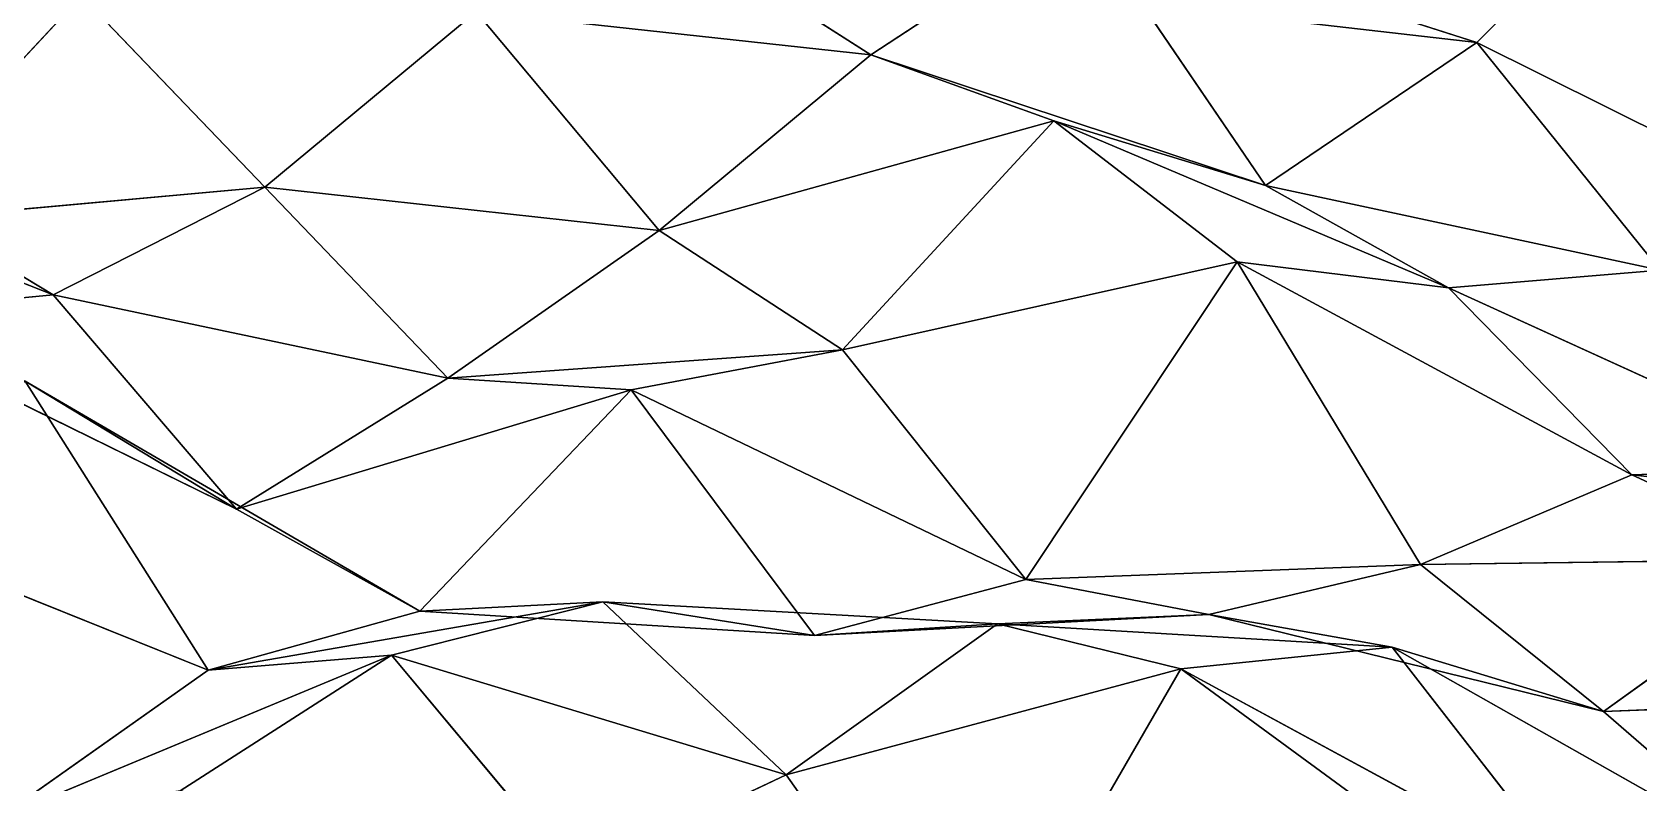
# Model space of a CAD drawing. Header units: metres. Extents: x -3703 to 431, y -1555 to 134.
# Drawn here: x -483.4 to -381.5, y -243.1 to -195.5 of the extents above; entities that cross this region are included whole.
import ezdxf

# ---------------------------------------------------------------- set-up
doc = ezdxf.new("R2010")
doc.units = ezdxf.units.M

msp = doc.modelspace()

# ---------------------------------------------------------------- linework, layer by layer
for p, q in [((-378.3427, -182.68561, -1770.1842), (-391.75916, -196.1831, -1794.6615)), ((-391.75916, -196.1831, -1794.6615), (-378.3427, -182.68561, -1770.1842)), ((-416.80313, -188.15524, -1783.6254), (-430.2195, -196.95874, -1809.1523)), ((-430.2195, -196.95874, -1809.1523), (-416.80313, -188.15524, -1783.6254)), ((-391.75916, -196.1831, -1794.6615), (-416.80313, -188.15524, -1783.6254)), ((-416.80313, -188.15524, -1783.6254), (-405.17554, -205.25064, -1820.1294)), ((-405.17554, -205.25064, -1820.1294), (-416.80313, -188.15524, -1783.6254)), ((-416.80313, -188.15524, -1783.6254), (-391.75916, -196.1831, -1794.6615)), ((-441.84708, -189.51617, -1770.4899), (-430.2195, -196.95874, -1809.1523)), ((-430.2195, -196.95874, -1809.1523), (-441.84708, -189.51617, -1770.4899)), ((-480.3074, -193.21808, -1784.3263), (-493.72385, -207.61407, -1808.6028)), ((-493.72385, -207.61407, -1808.6028), (-480.3074, -193.21808, -1784.3263)), ((-480.3074, -193.21808, -1784.3263), (-468.6799, -205.35654, -1821.9387)), ((-468.6799, -205.35654, -1821.9387), (-480.3074, -193.21808, -1784.3263)), ((-455.26346, -194.22406, -1796.9326), (-468.6799, -205.35654, -1821.9387)), ((-468.6799, -205.35654, -1821.9387), (-455.26346, -194.22406, -1796.9326)), ((-430.2195, -196.95874, -1809.1523), (-455.26346, -194.22406, -1796.9326)), ((-455.26346, -194.22406, -1796.9326), (-443.63596, -208.11002, -1834.1543)), ((-443.63596, -208.11002, -1834.1543), (-455.26346, -194.22406, -1796.9326)), ((-455.26346, -194.22406, -1796.9326), (-430.2195, -196.95874, -1809.1523)), ((-403.3867, -194.84866, -1754.6332), (-391.75916, -196.1831, -1794.6615)), ((-391.75916, -196.1831, -1794.6615), (-403.3867, -194.84866, -1754.6332)), ((-391.75916, -196.1831, -1794.6615), (-405.17554, -205.25064, -1820.1294)), ((-405.17554, -205.25064, -1820.1294), (-391.75916, -196.1831, -1794.6615)), ((-366.71518, -208.62643, -1804.7103), (-391.75916, -196.1831, -1794.6615)), ((-391.75916, -196.1831, -1794.6615), (-380.13156, -210.60883, -1831.7625)), ((-380.13156, -210.60883, -1831.7625), (-391.75916, -196.1831, -1794.6615)), ((-391.75916, -196.1831, -1794.6615), (-366.71518, -208.62643, -1804.7103)), ((-482.09628, -212.18515, -1847.9072), (-507.14023, -197.0676, -1838.4564)), ((-507.14023, -197.0676, -1838.4564), (-482.09628, -212.18515, -1847.9072)), ((-430.2195, -196.95874, -1809.1523), (-443.63596, -208.11002, -1834.1543)), ((-443.63596, -208.11002, -1834.1543), (-430.2195, -196.95874, -1809.1523)), ((-405.17554, -205.25064, -1820.1294), (-430.2195, -196.95874, -1809.1523)), ((-430.2195, -196.95874, -1809.1523), (-418.59198, -201.14377, -1848.5432)), ((-418.59198, -201.14377, -1848.5432), (-430.2195, -196.95874, -1809.1523)), ((-430.2195, -196.95874, -1809.1523), (-405.17554, -205.25064, -1820.1294)), ((-418.59198, -201.14377, -1848.5432), (-443.63596, -208.11002, -1834.1543)), ((-443.63596, -208.11002, -1834.1543), (-418.59198, -201.14377, -1848.5432)), ((-418.59198, -201.14377, -1848.5432), (-432.00833, -215.68262, -1872.7876)), ((-432.00833, -215.68262, -1872.7876), (-418.59198, -201.14377, -1848.5432)), ((-405.17554, -205.25064, -1820.1294), (-418.59198, -201.14377, -1848.5432)), ((-393.548, -211.74521, -1859.0038), (-418.59198, -201.14377, -1848.5432)), ((-418.59198, -201.14377, -1848.5432), (-405.17554, -205.25064, -1820.1294)), ((-418.59198, -201.14377, -1848.5432), (-406.9644, -210.09174, -1886.869)), ((-406.9644, -210.09174, -1886.869), (-418.59198, -201.14377, -1848.5432)), ((-418.59198, -201.14377, -1848.5432), (-393.548, -211.74521, -1859.0038)), ((-468.6799, -205.35654, -1821.9387), (-493.72385, -207.61407, -1808.6028)), ((-493.72385, -207.61407, -1808.6028), (-468.6799, -205.35654, -1821.9387)), ((-468.6799, -205.35654, -1821.9387), (-482.09628, -212.18515, -1847.9072)), ((-482.09628, -212.18515, -1847.9072), (-468.6799, -205.35654, -1821.9387)), ((-443.63596, -208.11002, -1834.1543), (-468.6799, -205.35654, -1821.9387)), ((-468.6799, -205.35654, -1821.9387), (-457.05234, -217.46408, -1859.5581)), ((-457.05234, -217.46408, -1859.5581), (-468.6799, -205.35654, -1821.9387)), ((-468.6799, -205.35654, -1821.9387), (-443.63596, -208.11002, -1834.1543)), ((-380.13156, -210.60883, -1831.7625), (-405.17554, -205.25064, -1820.1294)), ((-405.17554, -205.25064, -1820.1294), (-393.548, -211.74521, -1859.0038)), ((-393.548, -211.74521, -1859.0038), (-405.17554, -205.25064, -1820.1294)), ((-405.17554, -205.25064, -1820.1294), (-380.13156, -210.60883, -1831.7625)), ((-493.72385, -207.61407, -1808.6028), (-482.09628, -212.18515, -1847.9072)), ((-482.09628, -212.18515, -1847.9072), (-493.72385, -207.61407, -1808.6028)), ((-443.63596, -208.11002, -1834.1543), (-457.05234, -217.46408, -1859.5581)), ((-457.05234, -217.46408, -1859.5581), (-443.63596, -208.11002, -1834.1543)), ((-443.63596, -208.11002, -1834.1543), (-432.00833, -215.68262, -1872.7876)), ((-432.00833, -215.68262, -1872.7876), (-443.63596, -208.11002, -1834.1543)), ((-406.9644, -210.09174, -1886.869), (-432.00833, -215.68262, -1872.7876)), ((-432.00833, -215.68262, -1872.7876), (-406.9644, -210.09174, -1886.869)), ((-406.9644, -210.09174, -1886.869), (-420.38083, -230.23468, -1909.8604)), ((-420.38083, -230.23468, -1909.8604), (-406.9644, -210.09174, -1886.869)), ((-393.548, -211.74521, -1859.0038), (-406.9644, -210.09174, -1886.869)), ((-381.92044, -223.60333, -1896.679), (-406.9644, -210.09174, -1886.869)), ((-406.9644, -210.09174, -1886.869), (-393.548, -211.74521, -1859.0038)), ((-406.9644, -210.09174, -1886.869), (-395.33688, -229.2821, -1922.9047)), ((-395.33688, -229.2821, -1922.9047), (-406.9644, -210.09174, -1886.869)), ((-406.9644, -210.09174, -1886.869), (-381.92044, -223.60333, -1896.679)), ((-380.13156, -210.60883, -1831.7625), (-393.548, -211.74521, -1859.0038)), ((-393.548, -211.74521, -1859.0038), (-380.13156, -210.60883, -1831.7625)), ((-368.50406, -223.16171, -1869.2822), (-393.548, -211.74521, -1859.0038)), ((-393.548, -211.74521, -1859.0038), (-381.92044, -223.60333, -1896.679)), ((-381.92044, -223.60333, -1896.679), (-393.548, -211.74521, -1859.0038)), ((-393.548, -211.74521, -1859.0038), (-368.50406, -223.16171, -1869.2822)), ((-482.09628, -212.18515, -1847.9072), (-495.51273, -213.48068, -1875.113)), ((-495.51273, -213.48068, -1875.113), (-482.09628, -212.18515, -1847.9072)), ((-457.05234, -217.46408, -1859.5581), (-482.09628, -212.18515, -1847.9072)), ((-482.09628, -212.18515, -1847.9072), (-470.46878, -225.78458, -1885.193)), ((-470.46878, -225.78458, -1885.193), (-482.09628, -212.18515, -1847.9072)), ((-482.09628, -212.18515, -1847.9072), (-457.05234, -217.46408, -1859.5581)), ((-470.46878, -225.78458, -1885.193), (-495.51273, -213.48068, -1875.113)), ((-495.51273, -213.48068, -1875.113), (-470.46878, -225.78458, -1885.193)), ((-432.00833, -215.68262, -1872.7876), (-457.05234, -217.46408, -1859.5581)), ((-457.05234, -217.46408, -1859.5581), (-432.00833, -215.68262, -1872.7876)), ((-432.00833, -215.68262, -1872.7876), (-445.42484, -218.22067, -1899.7156)), ((-445.42484, -218.22067, -1899.7156), (-432.00833, -215.68262, -1872.7876)), ((-432.00833, -215.68262, -1872.7876), (-420.38083, -230.23468, -1909.8604)), ((-420.38083, -230.23468, -1909.8604), (-432.00833, -215.68262, -1872.7876)), ((-470.46878, -225.78458, -1885.193), (-483.88516, -217.65387, -1914.5066)), ((-458.84122, -232.26126, -1924.0715), (-483.88516, -217.65387, -1914.5066)), ((-483.88516, -217.65387, -1914.5066), (-470.46878, -225.78458, -1885.193)), ((-483.88516, -217.65387, -1914.5066), (-472.2576, -235.99786, -1950.7314)), ((-472.2576, -235.99786, -1950.7314), (-483.88516, -217.65387, -1914.5066)), ((-483.88516, -217.65387, -1914.5066), (-458.84122, -232.26126, -1924.0715)), ((-457.05234, -217.46408, -1859.5581), (-470.46878, -225.78458, -1885.193)), ((-470.46878, -225.78458, -1885.193), (-457.05234, -217.46408, -1859.5581)), ((-457.05234, -217.46408, -1859.5581), (-445.42484, -218.22067, -1899.7156)), ((-445.42484, -218.22067, -1899.7156), (-457.05234, -217.46408, -1859.5581)), ((-445.42484, -218.22067, -1899.7156), (-470.46878, -225.78458, -1885.193)), ((-470.46878, -225.78458, -1885.193), (-445.42484, -218.22067, -1899.7156)), ((-445.42484, -218.22067, -1899.7156), (-458.84122, -232.26126, -1924.0715)), ((-458.84122, -232.26126, -1924.0715), (-445.42484, -218.22067, -1899.7156)), ((-420.38083, -230.23468, -1909.8604), (-445.42484, -218.22067, -1899.7156)), ((-445.42484, -218.22067, -1899.7156), (-433.7972, -233.80148, -1936.5582)), ((-433.7972, -233.80148, -1936.5582), (-445.42484, -218.22067, -1899.7156)), ((-445.42484, -218.22067, -1899.7156), (-420.38083, -230.23468, -1909.8604)), ((-368.50406, -223.16171, -1869.2822), (-381.92044, -223.60333, -1896.679)), ((-381.92044, -223.60333, -1896.679), (-368.50406, -223.16171, -1869.2822)), ((-381.92044, -223.60333, -1896.679), (-395.33688, -229.2821, -1922.9047)), ((-395.33688, -229.2821, -1922.9047), (-381.92044, -223.60333, -1896.679)), ((-356.87646, -226.37091, -1908.8914), (-381.92044, -223.60333, -1896.679)), ((-381.92044, -223.60333, -1896.679), (-370.2929, -228.96118, -1935.8076)), ((-370.2929, -228.96118, -1935.8076), (-381.92044, -223.60333, -1896.679)), ((-381.92044, -223.60333, -1896.679), (-356.87646, -226.37091, -1908.8914)), ((-472.2576, -235.99786, -1950.7314), (-497.30154, -225.93582, -1940.1501)), ((-497.30154, -225.93582, -1940.1501), (-472.2576, -235.99786, -1950.7314)), ((-470.46878, -225.78458, -1885.193), (-458.84122, -232.26126, -1924.0715)), ((-458.84122, -232.26126, -1924.0715), (-470.46878, -225.78458, -1885.193)), ((-395.33688, -229.2821, -1922.9047), (-420.38083, -230.23468, -1909.8604)), ((-420.38083, -230.23468, -1909.8604), (-395.33688, -229.2821, -1922.9047)), ((-395.33688, -229.2821, -1922.9047), (-408.75327, -232.47388, -1949.6864)), ((-408.75327, -232.47388, -1949.6864), (-395.33688, -229.2821, -1922.9047)), ((-370.2929, -228.96118, -1935.8076), (-395.33688, -229.2821, -1922.9047)), ((-395.33688, -229.2821, -1922.9047), (-370.2929, -228.96118, -1935.8076)), ((-395.33688, -229.2821, -1922.9047), (-383.7093, -238.62161, -1961.143)), ((-383.7093, -238.62161, -1961.143), (-395.33688, -229.2821, -1922.9047)), ((-370.2929, -228.96118, -1935.8076), (-383.7093, -238.62161, -1961.143)), ((-383.7093, -238.62161, -1961.143), (-370.2929, -228.96118, -1935.8076)), ((-420.38083, -230.23468, -1909.8604), (-433.7972, -233.80148, -1936.5582)), ((-433.7972, -233.80148, -1936.5582), (-420.38083, -230.23468, -1909.8604)), ((-420.38083, -230.23468, -1909.8604), (-408.75327, -232.47388, -1949.6864)), ((-408.75327, -232.47388, -1949.6864), (-420.38083, -230.23468, -1909.8604)), ((-447.2136, -231.66971, -1964.5304), (-472.2576, -235.99786, -1950.7314)), ((-472.2576, -235.99786, -1950.7314), (-447.2136, -231.66971, -1964.5304)), ((-458.84122, -232.26126, -1924.0715), (-472.2576, -235.99786, -1950.7314)), ((-472.2576, -235.99786, -1950.7314), (-458.84122, -232.26126, -1924.0715)), ((-447.2136, -231.66971, -1964.5304), (-460.63004, -235.0364, -1991.273)), ((-460.63004, -235.0364, -1991.273), (-447.2136, -231.66971, -1964.5304)), ((-458.84122, -232.26126, -1924.0715), (-447.2136, -231.66971, -1964.5304)), ((-447.2136, -231.66971, -1964.5304), (-458.84122, -232.26126, -1924.0715)), ((-433.7972, -233.80148, -1936.5582), (-458.84122, -232.26126, -1924.0715)), ((-458.84122, -232.26126, -1924.0715), (-433.7972, -233.80148, -1936.5582)), ((-433.7972, -233.80148, -1936.5582), (-447.2136, -231.66971, -1964.5304)), ((-422.16965, -233.06067, -1977.0507), (-447.2136, -231.66971, -1964.5304)), ((-447.2136, -231.66971, -1964.5304), (-433.7972, -233.80148, -1936.5582)), ((-447.2136, -231.66971, -1964.5304), (-435.5861, -242.63849, -2002.4043)), ((-435.5861, -242.63849, -2002.4043), (-447.2136, -231.66971, -1964.5304)), ((-447.2136, -231.66971, -1964.5304), (-422.16965, -233.06067, -1977.0507)), ((-408.75327, -232.47388, -1949.6864), (-433.7972, -233.80148, -1936.5582)), ((-433.7972, -233.80148, -1936.5582), (-408.75327, -232.47388, -1949.6864)), ((-408.75327, -232.47388, -1949.6864), (-422.16965, -233.06067, -1977.0507)), ((-422.16965, -233.06067, -1977.0507), (-408.75327, -232.47388, -1949.6864)), ((-383.7093, -238.62161, -1961.143), (-408.75327, -232.47388, -1949.6864)), ((-408.75327, -232.47388, -1949.6864), (-397.12567, -234.5445, -1989.55)), ((-397.12567, -234.5445, -1989.55), (-408.75327, -232.47388, -1949.6864)), ((-408.75327, -232.47388, -1949.6864), (-383.7093, -238.62161, -1961.143)), ((-422.16965, -233.06067, -1977.0507), (-435.5861, -242.63849, -2002.4043)), ((-435.5861, -242.63849, -2002.4043), (-422.16965, -233.06067, -1977.0507)), ((-433.7972, -233.80148, -1936.5582), (-422.16965, -233.06067, -1977.0507)), ((-422.16965, -233.06067, -1977.0507), (-433.7972, -233.80148, -1936.5582)), ((-397.12567, -234.5445, -1989.55), (-422.16965, -233.06067, -1977.0507)), ((-422.16965, -233.06067, -1977.0507), (-410.5421, -235.91327, -2016.7394)), ((-410.5421, -235.91327, -2016.7394), (-422.16965, -233.06067, -1977.0507)), ((-422.16965, -233.06067, -1977.0507), (-397.12567, -234.5445, -1989.55)), ((-460.63004, -235.0364, -1991.273), (-485.67398, -245.4484, -1976.1135)), ((-485.67398, -245.4484, -1976.1135), (-460.63004, -235.0364, -1991.273)), ((-460.63004, -235.0364, -1991.273), (-474.04642, -243.65488, -2016.8413)), ((-474.04642, -243.65488, -2016.8413), (-460.63004, -235.0364, -1991.273)), ((-472.2576, -235.99786, -1950.7314), (-460.63004, -235.0364, -1991.273)), ((-460.63004, -235.0364, -1991.273), (-472.2576, -235.99786, -1950.7314)), ((-435.5861, -242.63849, -2002.4043), (-460.63004, -235.0364, -1991.273)), ((-460.63004, -235.0364, -1991.273), (-449.00247, -248.96439, -2028.4852)), ((-449.00247, -248.96439, -2028.4852), (-460.63004, -235.0364, -1991.273)), ((-460.63004, -235.0364, -1991.273), (-435.5861, -242.63849, -2002.4043)), ((-397.12567, -234.5445, -1989.55), (-410.5421, -235.91327, -2016.7394)), ((-410.5421, -235.91327, -2016.7394), (-397.12567, -234.5445, -1989.55)), ((-383.7093, -238.62161, -1961.143), (-397.12567, -234.5445, -1989.55)), ((-372.08173, -248.71524, -1999.2125), (-397.12567, -234.5445, -1989.55)), ((-397.12567, -234.5445, -1989.55), (-383.7093, -238.62161, -1961.143)), ((-397.12567, -234.5445, -1989.55), (-385.49817, -249.48923, -2026.5348)), ((-385.49817, -249.48923, -2026.5348), (-397.12567, -234.5445, -1989.55)), ((-397.12567, -234.5445, -1989.55), (-372.08173, -248.71524, -1999.2125)), ((-472.2576, -235.99786, -1950.7314), (-485.67398, -245.4484, -1976.1135)), ((-485.67398, -245.4484, -1976.1135), (-472.2576, -235.99786, -1950.7314)), ((-410.5421, -235.91327, -2016.7394), (-435.5861, -242.63849, -2002.4043)), ((-435.5861, -242.63849, -2002.4043), (-410.5421, -235.91327, -2016.7394)), ((-410.5421, -235.91327, -2016.7394), (-423.95853, -259.13773, -2039.0416)), ((-423.95853, -259.13773, -2039.0416), (-410.5421, -235.91327, -2016.7394)), ((-385.49817, -249.48923, -2026.5348), (-410.5421, -235.91327, -2016.7394)), ((-410.5421, -235.91327, -2016.7394), (-398.91455, -244.43735, -2055.16)), ((-398.91455, -244.43735, -2055.16), (-410.5421, -235.91327, -2016.7394)), ((-410.5421, -235.91327, -2016.7394), (-385.49817, -249.48923, -2026.5348)), ((-358.66534, -237.5957, -1974.2035), (-383.7093, -238.62161, -1961.143)), ((-383.7093, -238.62161, -1961.143), (-358.66534, -237.5957, -1974.2035)), ((-383.7093, -238.62161, -1961.143), (-372.08173, -248.71524, -1999.2125)), ((-372.08173, -248.71524, -1999.2125), (-383.7093, -238.62161, -1961.143)), ((-435.5861, -242.63849, -2002.4043), (-449.00247, -248.96439, -2028.4852)), ((-449.00247, -248.96439, -2028.4852), (-435.5861, -242.63849, -2002.4043)), ((-435.5861, -242.63849, -2002.4043), (-423.95853, -259.13773, -2039.0416)), ((-423.95853, -259.13773, -2039.0416), (-435.5861, -242.63849, -2002.4043))]:
    msp.add_line(p, q)
for points in [[(-391.75916, -196.1831, -1794.6615), (-403.3867, -194.84866, -1754.6332), (-378.3427, -182.68561, -1770.1842), (-378.34262, -182.6855, -1770.1841)], [(-378.3427, -182.68561, -1770.1842), (-366.71518, -208.62643, -1804.7103), (-391.75916, -196.1831, -1794.6615), (-391.75906, -196.183, -1794.6614)], [(-493.72385, -207.61407, -1808.6028), (-505.3514, -183.83063, -1773.5942), (-480.3074, -193.21808, -1784.3263), (-480.3073, -193.21797, -1784.3262)], [(-430.2195, -196.95874, -1809.1523), (-441.84708, -189.51617, -1770.4899), (-416.80313, -188.15524, -1783.6254), (-416.80304, -188.15514, -1783.6252)], [(-416.80313, -188.15524, -1783.6254), (-405.17554, -205.25064, -1820.1294), (-430.2195, -196.95874, -1809.1523), (-430.21942, -196.95863, -1809.1522)], [(-403.3867, -194.84866, -1754.6332), (-391.75916, -196.1831, -1794.6615), (-416.80313, -188.15524, -1783.6254), (-416.80304, -188.15514, -1783.6252)], [(-405.17554, -205.25064, -1820.1294), (-416.80313, -188.15524, -1783.6254), (-391.75916, -196.1831, -1794.6615), (-391.75906, -196.183, -1794.6614)], [(-441.84708, -189.51617, -1770.4899), (-430.2195, -196.95874, -1809.1523), (-455.26346, -194.22406, -1796.9326), (-455.26337, -194.22395, -1796.9325)], [(-480.3074, -193.21808, -1784.3263), (-468.6799, -205.35654, -1821.9387), (-493.72385, -207.61407, -1808.6028), (-493.72375, -207.61397, -1808.6027)], [(-468.6799, -205.35654, -1821.9387), (-480.3074, -193.21808, -1784.3263), (-455.26346, -194.22406, -1796.9326), (-455.26337, -194.22395, -1796.9325)], [(-455.26346, -194.22406, -1796.9326), (-443.63596, -208.11002, -1834.1543), (-468.6799, -205.35654, -1821.9387), (-468.6798, -205.35643, -1821.9386)], [(-443.63596, -208.11002, -1834.1543), (-455.26346, -194.22406, -1796.9326), (-430.2195, -196.95874, -1809.1523), (-430.21942, -196.95863, -1809.1522)], [(-391.75916, -196.1831, -1794.6615), (-380.13156, -210.60883, -1831.7625), (-405.17554, -205.25064, -1820.1294), (-405.17545, -205.25053, -1820.1293)], [(-380.13156, -210.60883, -1831.7625), (-391.75916, -196.1831, -1794.6615), (-366.71518, -208.62643, -1804.7103), (-366.7151, -208.62633, -1804.7102)], [(-493.72385, -207.61407, -1808.6028), (-482.09628, -212.18515, -1847.9072), (-507.14023, -197.0676, -1838.4564), (-507.14014, -197.06749, -1838.4563)], [(-495.51273, -213.48068, -1875.113), (-507.14023, -197.0676, -1838.4564), (-482.09628, -212.18515, -1847.9072), (-482.0962, -212.18504, -1847.9071)], [(-430.2195, -196.95874, -1809.1523), (-418.59198, -201.14377, -1848.5432), (-443.63596, -208.11002, -1834.1543), (-443.63586, -208.10991, -1834.1542)], [(-418.59198, -201.14377, -1848.5432), (-430.2195, -196.95874, -1809.1523), (-405.17554, -205.25064, -1820.1294), (-405.17545, -205.25053, -1820.1293)], [(-432.00833, -215.68262, -1872.7876), (-443.63596, -208.11002, -1834.1543), (-418.59198, -201.14377, -1848.5432), (-418.5919, -201.14366, -1848.5431)], [(-418.59198, -201.14377, -1848.5432), (-406.9644, -210.09174, -1886.869), (-432.00833, -215.68262, -1872.7876), (-432.00824, -215.68251, -1872.7875)], [(-405.17554, -205.25064, -1820.1294), (-393.548, -211.74521, -1859.0038), (-418.59198, -201.14377, -1848.5432), (-418.5919, -201.14366, -1848.5431)], [(-406.9644, -210.09174, -1886.869), (-418.59198, -201.14377, -1848.5432), (-393.548, -211.74521, -1859.0038), (-393.5479, -211.7451, -1859.0037)], [(-482.09628, -212.18515, -1847.9072), (-493.72385, -207.61407, -1808.6028), (-468.6799, -205.35654, -1821.9387), (-468.6798, -205.35643, -1821.9386)], [(-468.6799, -205.35654, -1821.9387), (-457.05234, -217.46408, -1859.5581), (-482.09628, -212.18515, -1847.9072), (-482.0962, -212.18504, -1847.9071)], [(-457.05234, -217.46408, -1859.5581), (-468.6799, -205.35654, -1821.9387), (-443.63596, -208.11002, -1834.1543), (-443.63586, -208.10991, -1834.1542)], [(-393.548, -211.74521, -1859.0038), (-405.17554, -205.25064, -1820.1294), (-380.13156, -210.60883, -1831.7625), (-380.13147, -210.60872, -1831.7623)], [(-443.63596, -208.11002, -1834.1543), (-432.00833, -215.68262, -1872.7876), (-457.05234, -217.46408, -1859.5581), (-457.05225, -217.46397, -1859.558)], [(-420.38083, -230.23468, -1909.8604), (-432.00833, -215.68262, -1872.7876), (-406.9644, -210.09174, -1886.869), (-406.9643, -210.09163, -1886.8689)], [(-406.9644, -210.09174, -1886.869), (-395.33688, -229.2821, -1922.9047), (-420.38083, -230.23468, -1909.8604), (-420.38074, -230.23457, -1909.8602)], [(-393.548, -211.74521, -1859.0038), (-381.92044, -223.60333, -1896.679), (-406.9644, -210.09174, -1886.869), (-406.9643, -210.09163, -1886.8689)], [(-395.33688, -229.2821, -1922.9047), (-406.9644, -210.09174, -1886.869), (-381.92044, -223.60333, -1896.679), (-381.92035, -223.60323, -1896.6788)], [(-380.13156, -210.60883, -1831.7625), (-368.50406, -223.16171, -1869.2822), (-393.548, -211.74521, -1859.0038), (-393.5479, -211.7451, -1859.0037)], [(-381.92044, -223.60333, -1896.679), (-393.548, -211.74521, -1859.0038), (-368.50406, -223.16171, -1869.2822), (-368.50397, -223.1616, -1869.2821)], [(-482.09628, -212.18515, -1847.9072), (-470.46878, -225.78458, -1885.193), (-495.51273, -213.48068, -1875.113), (-495.51263, -213.48058, -1875.1129)], [(-470.46878, -225.78458, -1885.193), (-482.09628, -212.18515, -1847.9072), (-457.05234, -217.46408, -1859.5581), (-457.05225, -217.46397, -1859.558)], [(-483.88516, -217.65387, -1914.5066), (-495.51273, -213.48068, -1875.113), (-470.46878, -225.78458, -1885.193), (-470.4687, -225.78447, -1885.1929)], [(-445.42484, -218.22067, -1899.7156), (-457.05234, -217.46408, -1859.5581), (-432.00833, -215.68262, -1872.7876), (-432.00824, -215.68251, -1872.7875)], [(-432.00833, -215.68262, -1872.7876), (-420.38083, -230.23468, -1909.8604), (-445.42484, -218.22067, -1899.7156), (-445.42474, -218.22057, -1899.7155)], [(-483.88516, -217.65387, -1914.5066), (-472.2576, -235.99786, -1950.7314), (-497.30154, -225.93582, -1940.1501), (-497.30145, -225.93571, -1940.15)], [(-470.46878, -225.78458, -1885.193), (-458.84122, -232.26126, -1924.0715), (-483.88516, -217.65387, -1914.5066), (-483.88507, -217.65376, -1914.5065)], [(-472.2576, -235.99786, -1950.7314), (-483.88516, -217.65387, -1914.5066), (-458.84122, -232.26126, -1924.0715), (-458.84113, -232.26115, -1924.0714)], [(-457.05234, -217.46408, -1859.5581), (-445.42484, -218.22067, -1899.7156), (-470.46878, -225.78458, -1885.193), (-470.4687, -225.78447, -1885.1929)], [(-458.84122, -232.26126, -1924.0715), (-470.46878, -225.78458, -1885.193), (-445.42484, -218.22067, -1899.7156), (-445.42474, -218.22057, -1899.7155)], [(-445.42484, -218.22067, -1899.7156), (-433.7972, -233.80148, -1936.5582), (-458.84122, -232.26126, -1924.0715), (-458.84113, -232.26115, -1924.0714)], [(-433.7972, -233.80148, -1936.5582), (-445.42484, -218.22067, -1899.7156), (-420.38083, -230.23468, -1909.8604), (-420.38074, -230.23457, -1909.8602)], [(-368.50406, -223.16171, -1869.2822), (-356.87646, -226.37091, -1908.8914), (-381.92044, -223.60333, -1896.679), (-381.92035, -223.60323, -1896.6788)], [(-381.92044, -223.60333, -1896.679), (-370.2929, -228.96118, -1935.8076), (-395.33688, -229.2821, -1922.9047), (-395.3368, -229.282, -1922.9045)], [(-370.2929, -228.96118, -1935.8076), (-381.92044, -223.60333, -1896.679), (-356.87646, -226.37091, -1908.8914), (-356.87637, -226.3708, -1908.8912)], [(-485.67398, -245.4484, -1976.1135), (-497.30154, -225.93582, -1940.1501), (-472.2576, -235.99786, -1950.7314), (-472.2575, -235.99776, -1950.7313)], [(-408.75327, -232.47388, -1949.6864), (-420.38083, -230.23468, -1909.8604), (-395.33688, -229.2821, -1922.9047), (-395.3368, -229.282, -1922.9045)], [(-395.33688, -229.2821, -1922.9047), (-383.7093, -238.62161, -1961.143), (-408.75327, -232.47388, -1949.6864), (-408.75317, -232.47377, -1949.6863)], [(-383.7093, -238.62161, -1961.143), (-395.33688, -229.2821, -1922.9047), (-370.2929, -228.96118, -1935.8076), (-370.29282, -228.96107, -1935.8075)], [(-370.2929, -228.96118, -1935.8076), (-358.66534, -237.5957, -1974.2035), (-383.7093, -238.62161, -1961.143), (-383.7092, -238.6215, -1961.1428)], [(-420.38083, -230.23468, -1909.8604), (-408.75327, -232.47388, -1949.6864), (-433.7972, -233.80148, -1936.5582), (-433.79712, -233.80138, -1936.5581)], [(-460.63004, -235.0364, -1991.273), (-472.2576, -235.99786, -1950.7314), (-447.2136, -231.66971, -1964.5304), (-447.2135, -231.6696, -1964.5303)], [(-458.84122, -232.26126, -1924.0715), (-447.2136, -231.66971, -1964.5304), (-472.2576, -235.99786, -1950.7314), (-472.2575, -235.99776, -1950.7313)], [(-447.2136, -231.66971, -1964.5304), (-435.5861, -242.63849, -2002.4043), (-460.63004, -235.0364, -1991.273), (-460.62994, -235.0363, -1991.2728)], [(-447.2136, -231.66971, -1964.5304), (-458.84122, -232.26126, -1924.0715), (-433.7972, -233.80148, -1936.5582), (-433.79712, -233.80138, -1936.5581)], [(-433.7972, -233.80148, -1936.5582), (-422.16965, -233.06067, -1977.0507), (-447.2136, -231.66971, -1964.5304), (-447.2135, -231.6696, -1964.5303)], [(-435.5861, -242.63849, -2002.4043), (-447.2136, -231.66971, -1964.5304), (-422.16965, -233.06067, -1977.0507), (-422.16956, -233.06056, -1977.0505)], [(-422.16965, -233.06067, -1977.0507), (-433.7972, -233.80148, -1936.5582), (-408.75327, -232.47388, -1949.6864), (-408.75317, -232.47377, -1949.6863)], [(-408.75327, -232.47388, -1949.6864), (-397.12567, -234.5445, -1989.55), (-422.16965, -233.06067, -1977.0507), (-422.16956, -233.06056, -1977.0505)], [(-397.12567, -234.5445, -1989.55), (-408.75327, -232.47388, -1949.6864), (-383.7093, -238.62161, -1961.143), (-383.7092, -238.6215, -1961.1428)], [(-422.16965, -233.06067, -1977.0507), (-410.5421, -235.91327, -2016.7394), (-435.5861, -242.63849, -2002.4043), (-435.586, -242.63838, -2002.4042)], [(-410.5421, -235.91327, -2016.7394), (-422.16965, -233.06067, -1977.0507), (-397.12567, -234.5445, -1989.55), (-397.12558, -234.54439, -1989.5499)], [(-474.04642, -243.65488, -2016.8413), (-485.67398, -245.4484, -1976.1135), (-460.63004, -235.0364, -1991.273), (-460.62994, -235.0363, -1991.2728)], [(-472.2576, -235.99786, -1950.7314), (-460.63004, -235.0364, -1991.273), (-485.67398, -245.4484, -1976.1135), (-485.6739, -245.44829, -1976.1134)], [(-460.63004, -235.0364, -1991.273), (-449.00247, -248.96439, -2028.4852), (-474.04642, -243.65488, -2016.8413), (-474.04633, -243.65477, -2016.8412)], [(-449.00247, -248.96439, -2028.4852), (-460.63004, -235.0364, -1991.273), (-435.5861, -242.63849, -2002.4043), (-435.586, -242.63838, -2002.4042)], [(-397.12567, -234.5445, -1989.55), (-385.49817, -249.48923, -2026.5348), (-410.5421, -235.91327, -2016.7394), (-410.54202, -235.91316, -2016.7393)], [(-383.7093, -238.62161, -1961.143), (-372.08173, -248.71524, -1999.2125), (-397.12567, -234.5445, -1989.55), (-397.12558, -234.54439, -1989.5499)], [(-385.49817, -249.48923, -2026.5348), (-397.12567, -234.5445, -1989.55), (-372.08173, -248.71524, -1999.2125), (-372.08163, -248.71513, -1999.2124)], [(-423.95853, -259.13773, -2039.0416), (-435.5861, -242.63849, -2002.4043), (-410.5421, -235.91327, -2016.7394), (-410.54202, -235.91316, -2016.7393)], [(-410.5421, -235.91327, -2016.7394), (-398.91455, -244.43735, -2055.16), (-423.95853, -259.13773, -2039.0416), (-423.95844, -259.13763, -2039.0415)], [(-398.91455, -244.43735, -2055.16), (-410.5421, -235.91327, -2016.7394), (-385.49817, -249.48923, -2026.5348), (-385.49808, -249.48912, -2026.5347)], [(-372.08173, -248.71524, -1999.2125), (-383.7093, -238.62161, -1961.143), (-358.66534, -237.5957, -1974.2035), (-358.66525, -237.5956, -1974.2034)], [(-435.5861, -242.63849, -2002.4043), (-423.95853, -259.13773, -2039.0416), (-449.00247, -248.96439, -2028.4852), (-449.00238, -248.96428, -2028.4851)]]:
    msp.add_3dface(points)

doc.saveas('drawing.dxf')
